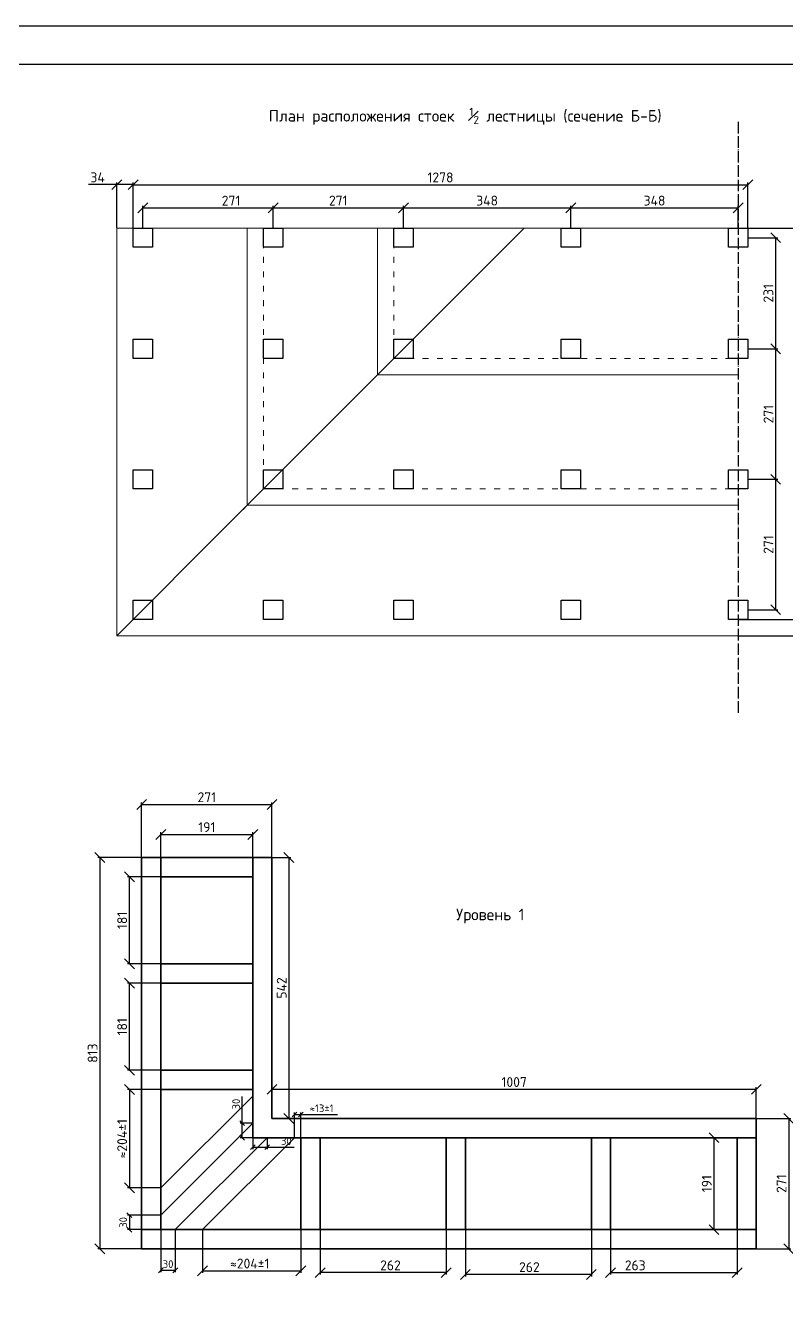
# Model space of a CAD drawing. Header units: millimetres. Extents: x 63961 to 279437, y 165795 to 374915.
# Drawn here: x 111099 to 112680, y 171243 to 173920 of the extents above; entities that cross this region are included whole.
import ezdxf

# ---------------------------------------------------------------- set-up
doc = ezdxf.new("R2010")
doc.units = ezdxf.units.MM
doc.linetypes.add('ACAD_ISO03W100', pattern=[30, 12, -18])
doc.linetypes.add('ACAD_ISO04W100', pattern=[30, 24, -3, 0, -3])
for name, color, linetype in [('Оси', 120, 'ACAD_ISO04W100'), ('Рамка', 7, 'Continuous'), ('Ступень СМ305 Невидимая', 52, 'ACAD_ISO03W100')]:
    doc.layers.add(name, color=color, linetype=linetype)
for name, color, linetype, lineweight in [('Профиль 40x40', 220, 'Continuous', 35), ('Размеры', 150, 'Continuous', 0), ('Стойки 40x40', 7, 'Continuous', 35), ('Ступень СМ305', 52, 'Continuous', 30)]:
    doc.layers.add(name, color=color, linetype=linetype, lineweight=lineweight)
doc.styles.get("Standard").update_dxf_attribs({"font": 'isocpeur.ttf'})
doc.dimstyles.new('Копия Аннотативный', dxfattribs={"dimscale": 0, "dimtxt": 20.5, "dimasz": 20.5, "dimexe": 4.25, "dimexo": 0.625, "dimgap": 4.625, "dimtad": 1, "dimtxsty": 'Standard', "dimblk": 'OBLIQUE', "dimcen": 20.5, "dimclrd": 256, "dimclrt": 256, "dimadec": 0, "dimazin": 0, "dimtfac": 1, "dimtmove": 0, "dimatfit": 3, "dimfxl": 1, "dimtfillclr": 4, "dimarcsym": 0})

# ---------------------------------------------------------------- blocks, each defined once
blk = doc.blocks.new('_Oblique')
at = {"color": 0, "linetype": 'ByBlock', "lineweight": -2}
blk.add_line((-0.5, -0.5), (0.5, 0.5), dxfattribs=at)
blk = doc.blocks.new('*D254')
at = {"layer": 'Defpoints', "color": 0, "transparency": 16777216}
for p in [(111610.7, 172301.8), (111339.7, 172191.4), (111610.7, 172191.4)]:
    blk.add_point(p, dxfattribs=at)
at = {"layer": 'Размеры', "color": 0, "lineweight": -2, "transparency": 16777216}
for p, q in [((111339.7, 172192), (111339.7, 172306.1)), ((111610.7, 172192), (111610.7, 172306.1))]:
    blk.add_line(p, q, dxfattribs=at)
at = {"layer": 'Размеры', "lineweight": -2, "transparency": 16777216}
blk.add_line((111339.7, 172301.8), (111610.7, 172301.8), dxfattribs=at)
at = {"layer": 'Размеры', "lineweight": -2, "transparency": 16777216, "xscale": 20.5, "yscale": 20.5, "zscale": 20.5, "rotation": 180}
blk.add_blockref('_Oblique', (111339.7, 172301.8), dxfattribs=at)
at = {"layer": 'Размеры', "lineweight": -2, "transparency": 16777216, "xscale": 20.5, "yscale": 20.5, "zscale": 20.5}
blk.add_blockref('_Oblique', (111610.7, 172301.8), dxfattribs=at)
at = {"layer": 'Размеры', "transparency": 16777216, "insert": (111475.2, 172316.8), "char_height": 20.5, "attachment_point": 5}
blk.add_mtext('271', dxfattribs=at)
blk = doc.blocks.new('*D255')
at = {"layer": 'Defpoints', "color": 0, "transparency": 16777216}
for p in [(111339.7, 172191.4), (111252.8, 171378.4), (111339.7, 171378.4)]:
    blk.add_point(p, dxfattribs=at)
at = {"layer": 'Размеры', "color": 0, "lineweight": -2, "transparency": 16777216}
for p, q in [((111339.1, 172191.4), (111248.6, 172191.4)), ((111339.1, 171378.4), (111248.6, 171378.4))]:
    blk.add_line(p, q, dxfattribs=at)
at = {"layer": 'Размеры', "lineweight": -2, "transparency": 16777216}
blk.add_line((111252.8, 172191.4), (111252.8, 171378.4), dxfattribs=at)
at = {"layer": 'Размеры', "lineweight": -2, "transparency": 16777216, "xscale": 20.5, "yscale": 20.5, "zscale": 20.5}
for p, rotation in [((111252.8, 172191.4), 90), ((111252.8, 171378.4), 270)]:
    blk.add_blockref('_Oblique', p, dxfattribs=dict(at, rotation=rotation))
at = {"layer": 'Размеры', "transparency": 16777216, "insert": (111237.7, 171784.9), "char_height": 20.5, "attachment_point": 5, "rotation": 90}
blk.add_mtext('813', dxfattribs=at)
blk = doc.blocks.new('*D256')
at = {"layer": 'Defpoints', "color": 0, "transparency": 16777216}
for p in [(112617.7, 171649.4), (112617.7, 171378.4), (112685, 171378.4)]:
    blk.add_point(p, dxfattribs=at)
at = {"layer": 'Размеры', "color": 0, "lineweight": -2, "transparency": 16777216}
for p, q in [((112618.3, 171649.4), (112689.3, 171649.4)), ((112618.3, 171378.4), (112689.3, 171378.4))]:
    blk.add_line(p, q, dxfattribs=at)
at = {"layer": 'Размеры', "lineweight": -2, "transparency": 16777216}
blk.add_line((112685, 171649.4), (112685, 171378.4), dxfattribs=at)
at = {"layer": 'Размеры', "lineweight": -2, "transparency": 16777216, "xscale": 20.5, "yscale": 20.5, "zscale": 20.5}
for p, rotation in [((112685, 171649.4), 90), ((112685, 171378.4), 270)]:
    blk.add_blockref('_Oblique', p, dxfattribs=dict(at, rotation=rotation))
at = {"layer": 'Размеры', "transparency": 16777216, "insert": (112670.1, 171513.9), "char_height": 20.5, "attachment_point": 5, "rotation": 90}
blk.add_mtext('271', dxfattribs=at)
blk = doc.blocks.new('*D257')
at = {"layer": 'Defpoints', "color": 0, "transparency": 16777216}
for p in [(112314.7, 171418.4), (112577.7, 171418.4), (112577.7, 171329)]:
    blk.add_point(p, dxfattribs=at)
at = {"layer": 'Размеры', "color": 0, "lineweight": -2, "transparency": 16777216}
for p, q in [((112314.7, 171417.8), (112314.7, 171324.8)), ((112577.7, 171417.8), (112577.7, 171324.8))]:
    blk.add_line(p, q, dxfattribs=at)
at = {"layer": 'Размеры', "lineweight": -2, "transparency": 16777216}
blk.add_line((112314.7, 171329), (112577.7, 171329), dxfattribs=at)
at = {"layer": 'Размеры', "lineweight": -2, "transparency": 16777216, "xscale": 20.5, "yscale": 20.5, "zscale": 20.5, "rotation": 180}
blk.add_blockref('_Oblique', (112314.7, 171329), dxfattribs=at)
at = {"layer": 'Размеры', "lineweight": -2, "transparency": 16777216, "xscale": 20.5, "yscale": 20.5, "zscale": 20.5}
blk.add_blockref('_Oblique', (112577.7, 171329), dxfattribs=at)
at = {"layer": 'Размеры', "transparency": 16777216, "insert": (112365.9, 171344.1), "char_height": 20.5, "attachment_point": 5}
blk.add_mtext('263', dxfattribs=at)
blk = doc.blocks.new('*D258')
at = {"layer": 'Defpoints', "color": 0, "transparency": 16777216}
for p in [(112012.7, 171418.4), (112274.7, 171418.4), (112012.7, 171325.3)]:
    blk.add_point(p, dxfattribs=at)
at = {"layer": 'Размеры', "color": 0, "lineweight": -2, "transparency": 16777216}
for p, q in [((112012.7, 171417.8), (112012.7, 171321)), ((112274.7, 171417.8), (112274.7, 171321))]:
    blk.add_line(p, q, dxfattribs=at)
at = {"layer": 'Размеры', "lineweight": -2, "transparency": 16777216}
blk.add_line((112274.7, 171325.3), (112012.7, 171325.3), dxfattribs=at)
at = {"layer": 'Размеры', "lineweight": -2, "transparency": 16777216, "xscale": 20.5, "yscale": 20.5, "zscale": 20.5, "rotation": 180}
blk.add_blockref('_Oblique', (112012.7, 171325.3), dxfattribs=at)
at = {"layer": 'Размеры', "lineweight": -2, "transparency": 16777216, "xscale": 20.5, "yscale": 20.5, "zscale": 20.5}
blk.add_blockref('_Oblique', (112274.7, 171325.3), dxfattribs=at)
at = {"layer": 'Размеры', "transparency": 16777216, "insert": (112145.9, 171340.4), "char_height": 20.5, "attachment_point": 5}
blk.add_mtext('262', dxfattribs=at)
blk = doc.blocks.new('*D259')
at = {"layer": 'Defpoints', "color": 0, "transparency": 16777216}
for p in [(111710.7, 171418.4), (111972.7, 171418.4), (111710.7, 171329)]:
    blk.add_point(p, dxfattribs=at)
at = {"layer": 'Размеры', "color": 0, "lineweight": -2, "transparency": 16777216}
for p, q in [((111710.7, 171417.8), (111710.7, 171324.8)), ((111972.7, 171417.8), (111972.7, 171324.8))]:
    blk.add_line(p, q, dxfattribs=at)
at = {"layer": 'Размеры', "lineweight": -2, "transparency": 16777216}
blk.add_line((111972.7, 171329), (111710.7, 171329), dxfattribs=at)
at = {"layer": 'Размеры', "lineweight": -2, "transparency": 16777216, "xscale": 20.5, "yscale": 20.5, "zscale": 20.5, "rotation": 180}
blk.add_blockref('_Oblique', (111710.7, 171329), dxfattribs=at)
at = {"layer": 'Размеры', "lineweight": -2, "transparency": 16777216, "xscale": 20.5, "yscale": 20.5, "zscale": 20.5}
blk.add_blockref('_Oblique', (111972.7, 171329), dxfattribs=at)
at = {"layer": 'Размеры', "transparency": 16777216, "insert": (111857, 171344.1), "char_height": 20.5, "attachment_point": 5}
blk.add_mtext('262', dxfattribs=at)
blk = doc.blocks.new('*D260')
at = {"layer": 'Defpoints', "color": 0, "transparency": 16777216}
for p in [(111314.3, 171930.4), (111380.3, 171930.4), (111380.3, 171749.4)]:
    blk.add_point(p, dxfattribs=at)
at = {"layer": 'Размеры', "color": 0, "lineweight": -2, "transparency": 16777216}
for p, q in [((111379.7, 171930.4), (111310.1, 171930.4)), ((111379.7, 171749.4), (111310.1, 171749.4))]:
    blk.add_line(p, q, dxfattribs=at)
at = {"layer": 'Размеры', "lineweight": -2, "transparency": 16777216}
blk.add_line((111314.3, 171749.4), (111314.3, 171930.4), dxfattribs=at)
at = {"layer": 'Размеры', "lineweight": -2, "transparency": 16777216, "xscale": 20.5, "yscale": 20.5, "zscale": 20.5}
for p, rotation in [((111314.3, 171930.4), 90), ((111314.3, 171749.4), 270)]:
    blk.add_blockref('_Oblique', p, dxfattribs=dict(at, rotation=rotation))
at = {"layer": 'Размеры', "transparency": 16777216, "insert": (111299.2, 171839.9), "char_height": 20.5, "attachment_point": 5, "rotation": 90}
blk.add_mtext('181', dxfattribs=at)
blk = doc.blocks.new('*D261')
at = {"layer": 'Defpoints', "color": 0, "transparency": 16777216}
for p in [(111314.3, 172151.4), (111380.3, 172151.4), (111380.3, 171970.4)]:
    blk.add_point(p, dxfattribs=at)
at = {"layer": 'Размеры', "color": 0, "lineweight": -2, "transparency": 16777216}
for p, q in [((111379.7, 172151.4), (111310.1, 172151.4)), ((111379.7, 171970.4), (111310.1, 171970.4))]:
    blk.add_line(p, q, dxfattribs=at)
at = {"layer": 'Размеры', "lineweight": -2, "transparency": 16777216}
blk.add_line((111314.3, 171970.4), (111314.3, 172151.4), dxfattribs=at)
at = {"layer": 'Размеры', "lineweight": -2, "transparency": 16777216, "xscale": 20.5, "yscale": 20.5, "zscale": 20.5}
for p, rotation in [((111314.3, 172151.4), 90), ((111314.3, 171970.4), 270)]:
    blk.add_blockref('_Oblique', p, dxfattribs=dict(at, rotation=rotation))
at = {"layer": 'Размеры', "transparency": 16777216, "insert": (111299.2, 172060.9), "char_height": 20.5, "attachment_point": 5, "rotation": 90}
blk.add_mtext('181', dxfattribs=at)
blk = doc.blocks.new('*D262')
at = {"layer": 'Defpoints', "color": 0, "transparency": 16777216}
for p in [(111570.7, 172239.5), (111379.7, 172191.4), (111570.7, 172191.4)]:
    blk.add_point(p, dxfattribs=at)
at = {"layer": 'Размеры', "color": 0, "lineweight": -2, "transparency": 16777216}
for p, q in [((111379.7, 172192), (111379.7, 172243.8)), ((111570.7, 172192), (111570.7, 172243.8))]:
    blk.add_line(p, q, dxfattribs=at)
at = {"layer": 'Размеры', "lineweight": -2, "transparency": 16777216}
blk.add_line((111379.7, 172239.5), (111570.7, 172239.5), dxfattribs=at)
at = {"layer": 'Размеры', "lineweight": -2, "transparency": 16777216, "xscale": 20.5, "yscale": 20.5, "zscale": 20.5, "rotation": 180}
blk.add_blockref('_Oblique', (111379.7, 172239.5), dxfattribs=at)
at = {"layer": 'Размеры', "lineweight": -2, "transparency": 16777216, "xscale": 20.5, "yscale": 20.5, "zscale": 20.5}
blk.add_blockref('_Oblique', (111570.7, 172239.5), dxfattribs=at)
at = {"layer": 'Размеры', "transparency": 16777216, "insert": (111475.2, 172254.6), "char_height": 20.5, "attachment_point": 5}
blk.add_mtext('191', dxfattribs=at)
blk = doc.blocks.new('*D263')
at = {"layer": 'Defpoints', "color": 0, "transparency": 16777216}
for p in [(111379.7, 171709.4), (111314.3, 171505), (111379.7, 171505)]:
    blk.add_point(p, dxfattribs=at)
at = {"layer": 'Размеры', "color": 0, "lineweight": -2, "transparency": 16777216}
for p, q in [((111379.1, 171709.4), (111310.1, 171709.4)), ((111379.1, 171505), (111310.1, 171505))]:
    blk.add_line(p, q, dxfattribs=at)
at = {"layer": 'Размеры', "lineweight": -2, "transparency": 16777216}
blk.add_line((111314.3, 171709.4), (111314.3, 171505), dxfattribs=at)
at = {"layer": 'Размеры', "lineweight": -2, "transparency": 16777216, "xscale": 20.5, "yscale": 20.5, "zscale": 20.5}
for p, rotation in [((111314.3, 171709.4), 90), ((111314.3, 171505), 270)]:
    blk.add_blockref('_Oblique', p, dxfattribs=dict(at, rotation=rotation))
at = {"layer": 'Размеры', "transparency": 16777216, "insert": (111299.2, 171607.2), "char_height": 20.5, "attachment_point": 5, "rotation": 90}
blk.add_mtext('≈204%%P1', dxfattribs=at)
blk = doc.blocks.new('*D264')
at = {"layer": 'Defpoints', "color": 0, "transparency": 16777216}
for p in [(111670.7, 171657.6), (111657.3, 171609.4), (111670.7, 171609.4)]:
    blk.add_point(p, dxfattribs=at)
at = {"layer": 'Размеры', "color": 0, "lineweight": -2, "transparency": 16777216}
for p, q in [((111657.3, 171610), (111657.3, 171661.8)), ((111670.7, 171610), (111670.7, 171661.8))]:
    blk.add_line(p, q, dxfattribs=at)
at = {"layer": 'Размеры', "lineweight": -2, "transparency": 16777216}
for p, q in [((111657.3, 171657.6), (111670.7, 171657.6)), ((111670.7, 171657.6), (111747.1, 171657.6))]:
    blk.add_line(p, q, dxfattribs=at)
at = {"layer": 'Размеры', "lineweight": -2, "transparency": 16777216, "xscale": 10, "yscale": 10, "zscale": 10, "rotation": 180}
blk.add_blockref('_Oblique', (111657.3, 171657.6), dxfattribs=at)
at = {"layer": 'Размеры', "lineweight": -2, "transparency": 16777216, "xscale": 10, "yscale": 10, "zscale": 10}
blk.add_blockref('_Oblique', (111670.7, 171657.6), dxfattribs=at)
at = {"layer": 'Размеры', "transparency": 16777216, "insert": (111713.9, 171670.4), "char_height": 16, "attachment_point": 5}
blk.add_mtext('≈13%%P1', dxfattribs=at)
blk = doc.blocks.new('*D265')
at = {"layer": 'Defpoints', "color": 0, "transparency": 16777216}
for p in [(111466.3, 171418.4), (111670.7, 171418.4), (111670.7, 171332.8)]:
    blk.add_point(p, dxfattribs=at)
at = {"layer": 'Размеры', "color": 0, "lineweight": -2, "transparency": 16777216}
for p, q in [((111466.3, 171417.8), (111466.3, 171328.5)), ((111670.7, 171417.8), (111670.7, 171328.5))]:
    blk.add_line(p, q, dxfattribs=at)
at = {"layer": 'Размеры', "lineweight": -2, "transparency": 16777216}
blk.add_line((111466.3, 171332.8), (111670.7, 171332.8), dxfattribs=at)
at = {"layer": 'Размеры', "lineweight": -2, "transparency": 16777216, "xscale": 20.5, "yscale": 20.5, "zscale": 20.5, "rotation": 180}
blk.add_blockref('_Oblique', (111466.3, 171332.8), dxfattribs=at)
at = {"layer": 'Размеры', "lineweight": -2, "transparency": 16777216, "xscale": 20.5, "yscale": 20.5, "zscale": 20.5}
blk.add_blockref('_Oblique', (111670.7, 171332.8), dxfattribs=at)
at = {"layer": 'Размеры', "transparency": 16777216, "insert": (111564.4, 171347.9), "char_height": 20.5, "attachment_point": 5}
blk.add_mtext('≈204%%P1', dxfattribs=at)
blk = doc.blocks.new('*D266')
at = {"layer": 'Defpoints', "color": 0, "transparency": 16777216}
for p in [(111570.7, 171609.4), (111600.7, 171609.4), (111600.7, 171589.5)]:
    blk.add_point(p, dxfattribs=at)
at = {"layer": 'Размеры', "color": 0, "lineweight": -2, "transparency": 16777216}
for p, q in [((111570.7, 171608.8), (111570.7, 171585.3)), ((111600.7, 171608.8), (111600.7, 171585.3))]:
    blk.add_line(p, q, dxfattribs=at)
at = {"layer": 'Размеры', "lineweight": -2, "transparency": 16777216}
for p, q in [((111570.7, 171589.5), (111600.7, 171589.5)), ((111600.7, 171589.5), (111656.5, 171589.5))]:
    blk.add_line(p, q, dxfattribs=at)
at = {"layer": 'Размеры', "lineweight": -2, "transparency": 16777216, "xscale": 10, "yscale": 10, "zscale": 10, "rotation": 180}
blk.add_blockref('_Oblique', (111570.7, 171589.5), dxfattribs=at)
at = {"layer": 'Размеры', "lineweight": -2, "transparency": 16777216, "xscale": 10, "yscale": 10, "zscale": 10}
blk.add_blockref('_Oblique', (111600.7, 171589.5), dxfattribs=at)
at = {"layer": 'Размеры', "transparency": 16777216, "insert": (111640.5, 171602.3), "char_height": 16, "attachment_point": 5}
blk.add_mtext('30', dxfattribs=at)
blk = doc.blocks.new('*D267')
at = {"layer": 'Defpoints', "color": 0, "transparency": 16777216}
for p in [(111570.7, 171639.4), (111548.8, 171609.4), (111570.7, 171609.4)]:
    blk.add_point(p, dxfattribs=at)
at = {"layer": 'Размеры', "lineweight": -2, "transparency": 16777216}
for p, q in [((111548.8, 171639.4), (111548.8, 171695.2)), ((111548.8, 171609.4), (111548.8, 171639.4))]:
    blk.add_line(p, q, dxfattribs=at)
at = {"layer": 'Размеры', "color": 0, "lineweight": -2, "transparency": 16777216}
for p, q in [((111570.1, 171639.4), (111544.6, 171639.4)), ((111570.1, 171609.4), (111544.6, 171609.4))]:
    blk.add_line(p, q, dxfattribs=at)
at = {"layer": 'Размеры', "lineweight": -2, "transparency": 16777216, "xscale": 10, "yscale": 10, "zscale": 10}
for p, rotation in [((111548.8, 171639.4), 90), ((111548.8, 171609.4), 270)]:
    blk.add_blockref('_Oblique', p, dxfattribs=dict(at, rotation=rotation))
at = {"layer": 'Размеры', "transparency": 16777216, "insert": (111536, 171679.2), "char_height": 16, "attachment_point": 5, "rotation": 90}
blk.add_mtext('30', dxfattribs=at)
blk = doc.blocks.new('*D268')
at = {"layer": 'Defpoints', "color": 0, "transparency": 16777216}
for p in [(112617.7, 171709.9), (111610.7, 171649.4), (112617.7, 171649.4)]:
    blk.add_point(p, dxfattribs=at)
at = {"layer": 'Размеры', "color": 0, "lineweight": -2, "transparency": 16777216}
for p, q in [((111610.7, 171650), (111610.7, 171714.1)), ((112617.7, 171650), (112617.7, 171714.1))]:
    blk.add_line(p, q, dxfattribs=at)
at = {"layer": 'Размеры', "lineweight": -2, "transparency": 16777216}
blk.add_line((111610.7, 171709.9), (112617.7, 171709.9), dxfattribs=at)
at = {"layer": 'Размеры', "lineweight": -2, "transparency": 16777216, "xscale": 20.5, "yscale": 20.5, "zscale": 20.5, "rotation": 180}
blk.add_blockref('_Oblique', (111610.7, 171709.9), dxfattribs=at)
at = {"layer": 'Размеры', "lineweight": -2, "transparency": 16777216, "xscale": 20.5, "yscale": 20.5, "zscale": 20.5}
blk.add_blockref('_Oblique', (112617.7, 171709.9), dxfattribs=at)
at = {"layer": 'Размеры', "transparency": 16777216, "insert": (112114.2, 171725), "char_height": 20.5, "attachment_point": 5}
blk.add_mtext('1007', dxfattribs=at)
blk = doc.blocks.new('*D269')
at = {"layer": 'Defpoints', "color": 0, "transparency": 16777216}
for p in [(111610.7, 172191.4), (111610.7, 171649.4), (111645.9, 171649.4)]:
    blk.add_point(p, dxfattribs=at)
at = {"layer": 'Размеры', "color": 0, "lineweight": -2, "transparency": 16777216}
for p, q in [((111611.3, 172191.4), (111650.2, 172191.4)), ((111611.3, 171649.4), (111650.2, 171649.4))]:
    blk.add_line(p, q, dxfattribs=at)
at = {"layer": 'Размеры', "lineweight": -2, "transparency": 16777216}
blk.add_line((111645.9, 172191.4), (111645.9, 171649.4), dxfattribs=at)
at = {"layer": 'Размеры', "lineweight": -2, "transparency": 16777216, "xscale": 20.5, "yscale": 20.5, "zscale": 20.5}
for p, rotation in [((111645.9, 172191.4), 90), ((111645.9, 171649.4), 270)]:
    blk.add_blockref('_Oblique', p, dxfattribs=dict(at, rotation=rotation))
at = {"layer": 'Размеры', "transparency": 16777216, "insert": (111630.9, 171920.4), "char_height": 20.5, "attachment_point": 5, "rotation": 90}
blk.add_mtext('542', dxfattribs=at)
blk = doc.blocks.new('*D270')
at = {"layer": 'Defpoints', "color": 0, "transparency": 16777216}
for p in [(111379.7, 171448.4), (111314.2, 171418.4), (111379.7, 171418.4)]:
    blk.add_point(p, dxfattribs=at)
at = {"layer": 'Размеры', "color": 0, "lineweight": -2, "transparency": 16777216}
for p, q in [((111379.1, 171448.4), (111310, 171448.4)), ((111379.1, 171418.4), (111310, 171418.4))]:
    blk.add_line(p, q, dxfattribs=at)
at = {"layer": 'Размеры', "lineweight": -2, "transparency": 16777216}
blk.add_line((111314.2, 171448.4), (111314.2, 171418.4), dxfattribs=at)
at = {"layer": 'Размеры', "lineweight": -2, "transparency": 16777216, "xscale": 10, "yscale": 10, "zscale": 10}
for p, rotation in [((111314.2, 171448.4), 90), ((111314.2, 171418.4), 270)]:
    blk.add_blockref('_Oblique', p, dxfattribs=dict(at, rotation=rotation))
at = {"layer": 'Размеры', "transparency": 16777216, "insert": (111301.4, 171433.4), "char_height": 16, "attachment_point": 5, "rotation": 90}
blk.add_mtext('30', dxfattribs=at)
blk = doc.blocks.new('*D271')
at = {"layer": 'Defpoints', "color": 0, "transparency": 16777216}
for p in [(111379.7, 171418.4), (111409.7, 171418.4), (111409.7, 171333.9)]:
    blk.add_point(p, dxfattribs=at)
at = {"layer": 'Размеры', "color": 0, "lineweight": -2, "transparency": 16777216}
for p, q in [((111379.7, 171417.8), (111379.7, 171329.7)), ((111409.7, 171417.8), (111409.7, 171329.7))]:
    blk.add_line(p, q, dxfattribs=at)
at = {"layer": 'Размеры', "lineweight": -2, "transparency": 16777216}
blk.add_line((111379.7, 171333.9), (111409.7, 171333.9), dxfattribs=at)
at = {"layer": 'Размеры', "lineweight": -2, "transparency": 16777216, "xscale": 10, "yscale": 10, "zscale": 10, "rotation": 180}
blk.add_blockref('_Oblique', (111379.7, 171333.9), dxfattribs=at)
at = {"layer": 'Размеры', "lineweight": -2, "transparency": 16777216, "xscale": 10, "yscale": 10, "zscale": 10}
blk.add_blockref('_Oblique', (111409.7, 171333.9), dxfattribs=at)
at = {"layer": 'Размеры', "transparency": 16777216, "insert": (111394.7, 171346.7), "char_height": 16, "attachment_point": 5}
blk.add_mtext('30', dxfattribs=at)
blk = doc.blocks.new('*D272')
at = {"layer": 'Defpoints', "color": 0, "transparency": 16777216}
for p in [(112577.7, 171609.4), (112529.7, 171418.4), (112577.7, 171418.4)]:
    blk.add_point(p, dxfattribs=at)
at = {"layer": 'Размеры', "color": 0, "lineweight": -2, "transparency": 16777216}
for p, q in [((112577.1, 171609.4), (112525.4, 171609.4)), ((112577.1, 171418.4), (112525.4, 171418.4))]:
    blk.add_line(p, q, dxfattribs=at)
at = {"layer": 'Размеры', "lineweight": -2, "transparency": 16777216}
blk.add_line((112529.7, 171609.4), (112529.7, 171418.4), dxfattribs=at)
at = {"layer": 'Размеры', "lineweight": -2, "transparency": 16777216, "xscale": 20.5, "yscale": 20.5, "zscale": 20.5}
for p, rotation in [((112529.7, 171609.4), 90), ((112529.7, 171418.4), 270)]:
    blk.add_blockref('_Oblique', p, dxfattribs=dict(at, rotation=rotation))
at = {"layer": 'Размеры', "transparency": 16777216, "insert": (112514.6, 171513.9), "char_height": 20.5, "attachment_point": 5, "rotation": 90}
blk.add_mtext('191', dxfattribs=at)
blk = doc.blocks.new('*D294')
at = {"color": 0, "lineweight": -2, "transparency": 16777216}
for p, q in [((111342, 173499.9), (111342, 173545.5)), ((111613, 173499.9), (111613, 173545.5))]:
    blk.add_line(p, q, dxfattribs=at)
at = {"lineweight": -2, "transparency": 16777216}
blk.add_line((111342, 173541.3), (111613, 173541.3), dxfattribs=at)
at = {"layer": 'Defpoints', "color": 0, "transparency": 16777216}
for p in [(111613, 173541.3), (111342, 173499.3), (111613, 173499.3)]:
    blk.add_point(p, dxfattribs=at)
at = {"lineweight": -2, "transparency": 16777216, "xscale": 20.5, "yscale": 20.5, "zscale": 20.5, "rotation": 180}
blk.add_blockref('_Oblique', (111342, 173541.3), dxfattribs=at)
at = {"lineweight": -2, "transparency": 16777216, "xscale": 20.5, "yscale": 20.5, "zscale": 20.5}
blk.add_blockref('_Oblique', (111613, 173541.3), dxfattribs=at)
at = {"transparency": 16777216, "insert": (111525.5, 173556.2), "char_height": 20.5, "attachment_point": 5}
blk.add_mtext('271', dxfattribs=at)
blk = doc.blocks.new('*D295')
at = {"layer": 'Defpoints', "color": 0, "transparency": 16777216}
for p in [(111884, 173541.5), (111613, 173499.3), (111884, 173499.3)]:
    blk.add_point(p, dxfattribs=at)
at = {"layer": 'Размеры', "color": 0, "lineweight": -2, "transparency": 16777216}
for p, q in [((111613, 173499.9), (111613, 173545.7)), ((111884, 173499.9), (111884, 173545.7))]:
    blk.add_line(p, q, dxfattribs=at)
at = {"layer": 'Размеры', "lineweight": -2, "transparency": 16777216}
blk.add_line((111613, 173541.5), (111884, 173541.5), dxfattribs=at)
at = {"layer": 'Размеры', "lineweight": -2, "transparency": 16777216, "xscale": 20.5, "yscale": 20.5, "zscale": 20.5, "rotation": 180}
blk.add_blockref('_Oblique', (111613, 173541.5), dxfattribs=at)
at = {"layer": 'Размеры', "lineweight": -2, "transparency": 16777216, "xscale": 20.5, "yscale": 20.5, "zscale": 20.5}
blk.add_blockref('_Oblique', (111884, 173541.5), dxfattribs=at)
at = {"layer": 'Размеры', "transparency": 16777216, "insert": (111748.5, 173556.4), "char_height": 20.5, "attachment_point": 5}
blk.add_mtext('271', dxfattribs=at)
blk = doc.blocks.new('*D296')
at = {"layer": 'Defpoints', "color": 0, "transparency": 16777216}
for p in [(112232, 173541.2), (111884, 173499.3), (112232, 173499.3)]:
    blk.add_point(p, dxfattribs=at)
at = {"layer": 'Размеры', "color": 0, "lineweight": -2, "transparency": 16777216}
for p, q in [((111884, 173499.9), (111884, 173545.5)), ((112232, 173499.9), (112232, 173545.5))]:
    blk.add_line(p, q, dxfattribs=at)
at = {"layer": 'Размеры', "lineweight": -2, "transparency": 16777216}
blk.add_line((111884, 173541.2), (112232, 173541.2), dxfattribs=at)
at = {"layer": 'Размеры', "lineweight": -2, "transparency": 16777216, "xscale": 20.5, "yscale": 20.5, "zscale": 20.5, "rotation": 180}
blk.add_blockref('_Oblique', (111884, 173541.2), dxfattribs=at)
at = {"layer": 'Размеры', "lineweight": -2, "transparency": 16777216, "xscale": 20.5, "yscale": 20.5, "zscale": 20.5}
blk.add_blockref('_Oblique', (112232, 173541.2), dxfattribs=at)
at = {"layer": 'Размеры', "transparency": 16777216, "insert": (112058, 173556.3), "char_height": 20.5, "attachment_point": 5}
blk.add_mtext('348', dxfattribs=at)
blk = doc.blocks.new('*D297')
at = {"layer": 'Defpoints', "color": 0, "transparency": 16777216}
for p in [(112580, 173541.2), (112232, 173499.3), (112580, 173499.3)]:
    blk.add_point(p, dxfattribs=at)
at = {"layer": 'Размеры', "color": 0, "lineweight": -2, "transparency": 16777216}
for p, q in [((112232, 173499.9), (112232, 173545.4)), ((112580, 173499.9), (112580, 173545.4))]:
    blk.add_line(p, q, dxfattribs=at)
at = {"layer": 'Размеры', "lineweight": -2, "transparency": 16777216}
blk.add_line((112232, 173541.2), (112580, 173541.2), dxfattribs=at)
at = {"layer": 'Размеры', "lineweight": -2, "transparency": 16777216, "xscale": 20.5, "yscale": 20.5, "zscale": 20.5, "rotation": 180}
blk.add_blockref('_Oblique', (112232, 173541.2), dxfattribs=at)
at = {"layer": 'Размеры', "lineweight": -2, "transparency": 16777216, "xscale": 20.5, "yscale": 20.5, "zscale": 20.5}
blk.add_blockref('_Oblique', (112580, 173541.2), dxfattribs=at)
at = {"layer": 'Размеры', "transparency": 16777216, "insert": (112406, 173556.3), "char_height": 20.5, "attachment_point": 5}
blk.add_mtext('348', dxfattribs=at)
blk = doc.blocks.new('*D298')
at = {"layer": 'Defpoints', "color": 0, "transparency": 16777216}
for p in [(112600, 173589.4), (111322, 173499.3), (112600, 173499.3)]:
    blk.add_point(p, dxfattribs=at)
at = {"layer": 'Размеры', "color": 0, "lineweight": -2, "transparency": 16777216}
for p, q in [((111322, 173499.9), (111322, 173593.7)), ((112600, 173499.9), (112600, 173593.7))]:
    blk.add_line(p, q, dxfattribs=at)
at = {"layer": 'Размеры', "lineweight": -2, "transparency": 16777216}
blk.add_line((111322, 173589.4), (112600, 173589.4), dxfattribs=at)
at = {"layer": 'Размеры', "lineweight": -2, "transparency": 16777216, "xscale": 20.5, "yscale": 20.5, "zscale": 20.5, "rotation": 180}
blk.add_blockref('_Oblique', (111322, 173589.4), dxfattribs=at)
at = {"layer": 'Размеры', "lineweight": -2, "transparency": 16777216, "xscale": 20.5, "yscale": 20.5, "zscale": 20.5}
blk.add_blockref('_Oblique', (112600, 173589.4), dxfattribs=at)
at = {"layer": 'Размеры', "transparency": 16777216, "insert": (111961, 173604.5), "char_height": 20.5, "attachment_point": 5}
blk.add_mtext('1278', dxfattribs=at)
blk = doc.blocks.new('*D299')
at = {"layer": 'Defpoints', "color": 0, "transparency": 16777216}
for p in [(111322, 173589.5), (111288, 173499.3), (111322, 173499.3)]:
    blk.add_point(p, dxfattribs=at)
at = {"layer": 'Размеры', "lineweight": -2, "transparency": 16777216}
for p, q in [((111288, 173589.5), (111228.9, 173589.5)), ((111322, 173589.5), (111288, 173589.5))]:
    blk.add_line(p, q, dxfattribs=at)
at = {"layer": 'Размеры', "color": 0, "lineweight": -2, "transparency": 16777216}
for p, q in [((111288, 173499.9), (111288, 173593.7)), ((111322, 173499.9), (111322, 173593.7))]:
    blk.add_line(p, q, dxfattribs=at)
at = {"layer": 'Размеры', "lineweight": -2, "transparency": 16777216, "xscale": 20.5, "yscale": 20.5, "zscale": 20.5, "rotation": 180}
blk.add_blockref('_Oblique', (111288, 173589.5), dxfattribs=at)
at = {"layer": 'Размеры', "lineweight": -2, "transparency": 16777216, "xscale": 20.5, "yscale": 20.5, "zscale": 20.5}
blk.add_blockref('_Oblique', (111322, 173589.5), dxfattribs=at)
at = {"layer": 'Размеры', "transparency": 16777216, "insert": (111248.2, 173604.6), "char_height": 20.5, "attachment_point": 5}
blk.add_mtext('34', dxfattribs=at)
blk = doc.blocks.new('*D300')
at = {"layer": 'Defpoints', "color": 0, "transparency": 16777216}
for p in [(112600, 173479.3), (112600, 173248.3), (112657.9, 173248.3)]:
    blk.add_point(p, dxfattribs=at)
at = {"layer": 'Размеры', "color": 0, "lineweight": -2, "transparency": 16777216}
for p, q in [((112600.6, 173479.3), (112662.2, 173479.3)), ((112600.6, 173248.3), (112662.2, 173248.3))]:
    blk.add_line(p, q, dxfattribs=at)
at = {"layer": 'Размеры', "lineweight": -2, "transparency": 16777216}
blk.add_line((112657.9, 173479.3), (112657.9, 173248.3), dxfattribs=at)
at = {"layer": 'Размеры', "lineweight": -2, "transparency": 16777216, "xscale": 20.5, "yscale": 20.5, "zscale": 20.5}
for p, rotation in [((112657.9, 173479.3), 90), ((112657.9, 173248.3), 270)]:
    blk.add_blockref('_Oblique', p, dxfattribs=dict(at, rotation=rotation))
at = {"layer": 'Размеры', "transparency": 16777216, "insert": (112642.8, 173363.8), "char_height": 20.5, "attachment_point": 5, "rotation": 90}
blk.add_mtext('231', dxfattribs=at)
blk = doc.blocks.new('*D301')
at = {"layer": 'Defpoints', "color": 0, "transparency": 16777216}
for p in [(112600, 173248.3), (112600, 172977.3), (112657.9, 172977.3)]:
    blk.add_point(p, dxfattribs=at)
at = {"layer": 'Размеры', "color": 0, "lineweight": -2, "transparency": 16777216}
for p, q in [((112600.6, 173248.3), (112662.2, 173248.3)), ((112600.6, 172977.3), (112662.2, 172977.3))]:
    blk.add_line(p, q, dxfattribs=at)
at = {"layer": 'Размеры', "lineweight": -2, "transparency": 16777216}
blk.add_line((112657.9, 173248.3), (112657.9, 172977.3), dxfattribs=at)
at = {"layer": 'Размеры', "lineweight": -2, "transparency": 16777216, "xscale": 20.5, "yscale": 20.5, "zscale": 20.5}
for p, rotation in [((112657.9, 173248.3), 90), ((112657.9, 172977.3), 270)]:
    blk.add_blockref('_Oblique', p, dxfattribs=dict(at, rotation=rotation))
at = {"layer": 'Размеры', "transparency": 16777216, "insert": (112643, 173112.8), "char_height": 20.5, "attachment_point": 5, "rotation": 90}
blk.add_mtext('271', dxfattribs=at)
blk = doc.blocks.new('*D302')
at = {"layer": 'Defpoints', "color": 0, "transparency": 16777216}
for p in [(112600, 172977.3), (112600, 172706.3), (112657.9, 172706.3)]:
    blk.add_point(p, dxfattribs=at)
at = {"layer": 'Размеры', "color": 0, "lineweight": -2, "transparency": 16777216}
for p, q in [((112600.6, 172977.3), (112662.2, 172977.3)), ((112600.6, 172706.3), (112662.2, 172706.3))]:
    blk.add_line(p, q, dxfattribs=at)
at = {"layer": 'Размеры', "lineweight": -2, "transparency": 16777216}
blk.add_line((112657.9, 172977.3), (112657.9, 172706.3), dxfattribs=at)
at = {"layer": 'Размеры', "lineweight": -2, "transparency": 16777216, "xscale": 20.5, "yscale": 20.5, "zscale": 20.5}
for p, rotation in [((112657.9, 172977.3), 90), ((112657.9, 172706.3), 270)]:
    blk.add_blockref('_Oblique', p, dxfattribs=dict(at, rotation=rotation))
at = {"layer": 'Размеры', "transparency": 16777216, "insert": (112643, 172841.8), "char_height": 20.5, "attachment_point": 5, "rotation": 90}
blk.add_mtext('271', dxfattribs=at)
blk = doc.blocks.new('*D303')
at = {"layer": 'Defpoints', "color": 0, "transparency": 16777216}
for p in [(112600, 173499.3), (112600, 172686.3), (112721.8, 172686.3)]:
    blk.add_point(p, dxfattribs=at)
at = {"layer": 'Размеры', "color": 0, "lineweight": -2, "transparency": 16777216}
for p, q in [((112600.6, 173499.3), (112726.1, 173499.3)), ((112600.6, 172686.3), (112726.1, 172686.3))]:
    blk.add_line(p, q, dxfattribs=at)
at = {"layer": 'Размеры', "lineweight": -2, "transparency": 16777216}
blk.add_line((112721.8, 173499.3), (112721.8, 172686.3), dxfattribs=at)
at = {"layer": 'Размеры', "lineweight": -2, "transparency": 16777216, "xscale": 20.5, "yscale": 20.5, "zscale": 20.5}
for p, rotation in [((112721.8, 173499.3), 90), ((112721.8, 172686.3), 270)]:
    blk.add_blockref('_Oblique', p, dxfattribs=dict(at, rotation=rotation))
at = {"layer": 'Размеры', "transparency": 16777216, "insert": (112706.7, 173092.8), "char_height": 20.5, "attachment_point": 5, "rotation": 90}
blk.add_mtext('813', dxfattribs=at)
blk = doc.blocks.new('*D304')
at = {"layer": 'Defpoints', "color": 0, "transparency": 16777216}
for p in [(112580, 172686.3), (112580, 172652.3), (112721.8, 172652.3)]:
    blk.add_point(p, dxfattribs=at)
at = {"layer": 'Размеры', "color": 0, "lineweight": -2, "transparency": 16777216}
for p, q in [((112580.6, 172686.3), (112726.1, 172686.3)), ((112580.6, 172652.3), (112726.1, 172652.3))]:
    blk.add_line(p, q, dxfattribs=at)
at = {"layer": 'Размеры', "lineweight": -2, "transparency": 16777216}
for p, q in [((112721.8, 172686.3), (112721.8, 172652.3)), ((112721.8, 172652.3), (112721.8, 172593.3))]:
    blk.add_line(p, q, dxfattribs=at)
at = {"layer": 'Размеры', "lineweight": -2, "transparency": 16777216, "xscale": 20.5, "yscale": 20.5, "zscale": 20.5}
for p, rotation in [((112721.8, 172686.3), 90), ((112721.8, 172652.3), 270)]:
    blk.add_blockref('_Oblique', p, dxfattribs=dict(at, rotation=rotation))
at = {"layer": 'Размеры', "transparency": 16777216, "insert": (112706.7, 172612.5), "char_height": 20.5, "attachment_point": 5, "rotation": 90}
blk.add_mtext('34', dxfattribs=at)

msp = doc.modelspace()

# ---------------------------------------------------------------- linework, layer by layer
at = {"layer": 'Оси'}
msp.add_line((112579.953, 173719.998), (112579.953, 172489.872), dxfattribs=at)
at = {"layer": 'Профиль 40x40'}
for p, q in [((111610.699, 172191.409), (111570.699, 172191.409)), ((111570.699, 172191.409), (111570.699, 171609.409)), ((111379.699, 171504.977), (111570.699, 171695.977)), ((111379.699, 171448.409), (111570.699, 171639.409)), ((111409.699, 171418.409), (111600.699, 171609.409)), ((111466.267, 171418.409), (111657.267, 171609.409)), ((111570.699, 171609.409), (112617.699, 171609.409))]:
    msp.add_line(p, q, dxfattribs=at)
for points in [[(111339.699, 172191.409), (111379.699, 172191.409), (111379.699, 171418.409), (111339.699, 171418.409)], [(111379.699, 171970.409), (111570.699, 171970.409), (111570.699, 171930.409), (111379.699, 171930.409)], [(111379.699, 171749.409), (111570.699, 171749.409), (111570.699, 171709.409), (111379.699, 171709.409)], [(111670.699, 171609.409), (111710.699, 171609.409), (111710.699, 171418.409), (111670.699, 171418.409)], [(111972.699, 171609.409), (112012.699, 171609.409), (112012.699, 171418.409), (111972.699, 171418.409)], [(112274.699, 171609.409), (112314.699, 171609.409), (112314.699, 171418.409), (112274.699, 171418.409)], [(111339.699, 171418.409), (112617.699, 171418.409), (112617.699, 171378.409), (111339.699, 171378.409)]]:
    msp.add_lwpolyline(points, close=True, dxfattribs=at)
for points in [[(111570.699, 172151.409), (111379.699, 172151.409), (111379.699, 172191.409), (111610.699, 172191.409), (111610.699, 171649.409)], [(111610.699, 171649.409), (112617.699, 171649.409), (112617.699, 171418.409), (112577.699, 171418.409), (112577.699, 171609.409)]]:
    msp.add_lwpolyline(points, dxfattribs=at)
at = {"layer": 'Рамка'}
for points in [[(109011.663, 173919.573), (115731.663, 173919.573), (115731.663, 169167.573), (109011.663, 169167.573)], [(109331.663, 173839.573), (115651.663, 173839.573), (115651.663, 169247.573), (109331.663, 169247.573)]]:
    msp.add_lwpolyline(points, close=True, dxfattribs=at)
at = {"layer": 'Стойки 40x40', "lineweight": 30}
for points in [[(111321.953, 173499.295), (111361.953, 173499.295), (111361.953, 173459.295), (111321.953, 173459.295)], [(111592.953, 173499.295), (111632.953, 173499.295), (111632.953, 173459.295), (111592.953, 173459.295)], [(111863.953, 173499.295), (111903.953, 173499.295), (111903.953, 173459.295), (111863.953, 173459.295)], [(112211.953, 173499.295), (112251.953, 173499.295), (112251.953, 173459.295), (112211.953, 173459.295)], [(112559.953, 173499.295), (112599.953, 173499.295), (112599.953, 173459.295), (112559.953, 173459.295)], [(111321.953, 173268.295), (111361.953, 173268.295), (111361.953, 173228.295), (111321.953, 173228.295)], [(111592.953, 173268.295), (111632.953, 173268.295), (111632.953, 173228.295), (111592.953, 173228.295)], [(111863.953, 173268.295), (111903.953, 173268.295), (111903.953, 173228.295), (111863.953, 173228.295)], [(112211.953, 173268.295), (112251.953, 173268.295), (112251.953, 173228.295), (112211.953, 173228.295)], [(112559.953, 173268.295), (112599.953, 173268.295), (112599.953, 173228.295), (112559.953, 173228.295)], [(111321.953, 172997.295), (111361.953, 172997.295), (111361.953, 172957.295), (111321.953, 172957.295)], [(111592.953, 172997.295), (111632.953, 172997.295), (111632.953, 172957.295), (111592.953, 172957.295)], [(111863.953, 172997.295), (111903.953, 172997.295), (111903.953, 172957.295), (111863.953, 172957.295)], [(112211.953, 172997.295), (112251.953, 172997.295), (112251.953, 172957.295), (112211.953, 172957.295)], [(112559.953, 172997.295), (112599.953, 172997.295), (112599.953, 172957.295), (112559.953, 172957.295)], [(111321.953, 172726.295), (111361.953, 172726.295), (111361.953, 172686.295), (111321.953, 172686.295)], [(111592.953, 172726.295), (111632.953, 172726.295), (111632.953, 172686.295), (111592.953, 172686.295)], [(111863.953, 172726.295), (111903.953, 172726.295), (111903.953, 172686.295), (111863.953, 172686.295)], [(112211.953, 172726.295), (112251.953, 172726.295), (112251.953, 172686.295), (112211.953, 172686.295)], [(112559.953, 172726.295), (112599.953, 172726.295), (112599.953, 172686.295), (112559.953, 172686.295)]]:
    msp.add_lwpolyline(points, close=True, dxfattribs=at)
at = {"layer": 'Ступень СМ305', "lineweight": 0}
for p, q in [((111524.953, 173499.295), (111287.953, 173499.295)), ((111287.953, 173499.295), (111287.953, 172652.295)), ((111829.953, 173499.295), (111524.953, 173499.295)), ((111558.953, 173499.295), (111558.953, 172923.295)), ((111829.953, 173499.295), (111829.953, 173194.295)), ((112579.953, 173499.295), (111829.953, 173499.295)), ((112134.953, 173499.295), (111829.953, 173194.295)), ((111829.953, 173194.295), (111524.953, 172889.295)), ((111829.953, 173194.295), (112579.953, 173194.295)), ((111558.953, 172923.295), (112579.953, 172923.295)), ((111524.953, 172889.295), (111287.953, 172652.295)), ((111287.953, 172652.295), (112579.953, 172652.295))]:
    msp.add_line(p, q, dxfattribs=at)
at = {"layer": 'Ступень СМ305 Невидимая', "lineweight": 0}
for p, q in [((111592.953, 173499.295), (111592.953, 172957.295)), ((111863.953, 173499.295), (111863.953, 173228.295)), ((111863.953, 173228.295), (111829.953, 173194.295)), ((111863.953, 173228.295), (112579.953, 173228.295)), ((111592.953, 172957.295), (112579.953, 172957.295)), ((111558.953, 172923.295), (111524.953, 172889.295))]:
    msp.add_line(p, q, dxfattribs=at)

# ---------------------------------------------------------------- texts
at = {"layer": 'Размеры', "color": 7, "ltscale": 1.5, "char_height": 24, "attachment_point": 3}
for s, insert in [('\\A1;План расположения стоек  {\\H0.7x;\\S1#2;\\H1.42857x; лестницы} (сечение Б-Б)', (112420.789, 173749.25)), ('\\A1;Уровень 1', (112135.482, 172085.106))]:
    msp.add_mtext(s, dxfattribs=dict(at, insert=insert))

# ---------------------------------------------------------------- dimensions: what is measured, and where the dimension line sits
dim = msp.add_linear_dim(base=(111612.953, 173541.291), p1=(111341.953, 173499.295), p2=(111612.953, 173499.295), dimstyle='Копия Аннотативный')
dim.commit()
dim.dimension.update_dxf_attribs({"geometry": '*D294', "text_midpoint": (111525.468, 173541.291), "dimtype": 160})
at = {"layer": 'Размеры'}
for base, p1, p2, picture, middle in [((111321.953, 173589.459), (111287.953, 173499.295), (111321.953, 173499.295), '*D299', (111248.194, 173589.459)), ((111883.953, 173541.471), (111612.953, 173499.295), (111883.953, 173499.295), '*D295', (111748.453, 173541.471)), ((111610.699, 172301.846), (111339.699, 172191.409), (111610.699, 172191.409), '*D254', (111475.199, 172301.846)), ((111710.699, 171329.028), (111972.699, 171418.409), (111710.699, 171418.409), '*D259', (111857.008, 171329.028)), ((112012.699, 171325.278), (112274.699, 171418.409), (112012.699, 171418.409), '*D258', (112145.949, 171325.278)), ((112577.699, 171329.028), (112314.699, 171418.409), (112577.699, 171418.409), '*D257', (112365.949, 171329.028))]:
    dim = msp.add_linear_dim(base=base, p1=p1, p2=p2, dimstyle='Копия Аннотативный', dxfattribs=at)
    dim.commit()
    dim.dimension.update_dxf_attribs({"geometry": picture, "text_midpoint": middle, "dimtype": 160})
for base, p1, p2, picture, middle in [((112599.953, 173589.449), (111321.953, 173499.295), (112599.953, 173499.295), '*D298', (111960.953, 173604.541)), ((112231.953, 173541.21), (111883.953, 173499.295), (112231.953, 173499.295), '*D296', (112057.953, 173556.308)), ((112579.953, 173541.167), (112231.953, 173499.295), (112579.953, 173499.295), '*D297', (112405.953, 173556.265)), ((111570.699, 172239.536), (111379.699, 172191.409), (111570.699, 172191.409), '*D262', (111475.199, 172254.628)), ((112617.699, 171709.894), (111610.699, 171649.409), (112617.699, 171649.409), '*D268', (112114.199, 171724.986))]:
    dim = msp.add_linear_dim(base=base, p1=p1, p2=p2, dimstyle='Копия Аннотативный', dxfattribs=at)
    dim.commit()
    dim.dimension.update_dxf_attribs({"geometry": picture, "text_midpoint": middle})
for base, p1, p2, picture, middle in [((112721.823, 172686.295), (112599.953, 173499.295), (112599.953, 172686.295), '*D303', (112706.724, 173092.795)), ((112657.929, 173248.295), (112599.953, 173479.295), (112599.953, 173248.295), '*D300', (112642.831, 173363.795)), ((112657.929, 172977.295), (112599.953, 173248.295), (112599.953, 172977.295), '*D301', (112643.012, 173112.795)), ((112657.929, 172706.295), (112599.953, 172977.295), (112599.953, 172706.295), '*D302', (112643.012, 172841.795)), ((112721.823, 172652.295), (112579.953, 172686.295), (112579.953, 172652.295), '*D304', (112706.724, 172612.536)), ((111645.949, 171649.409), (111610.699, 172191.409), (111610.699, 171649.409), '*D269', (111630.858, 171920.409)), ((112685.001, 171378.409), (112617.699, 171649.409), (112617.699, 171378.409), '*D256', (112670.084, 171513.909)), ((112529.669, 171418.409), (112577.699, 171609.409), (112577.699, 171418.409), '*D272', (112514.577, 171513.909))]:
    dim = msp.add_linear_dim(base=base, p1=p1, p2=p2, angle=90, dimstyle='Копия Аннотативный', dxfattribs=at)
    dim.commit()
    dim.dimension.update_dxf_attribs({"geometry": picture, "text_midpoint": middle})
for base, p1, p2, picture, middle in [((111252.839, 171378.409), (111339.699, 172191.409), (111339.699, 171378.409), '*D255', (111252.839, 171784.909)), ((111314.313, 172151.409), (111380.324, 171970.409), (111380.324, 172151.409), '*D261', (111314.313, 172060.909)), ((111314.313, 171930.409), (111380.324, 171749.409), (111380.324, 171930.409), '*D260', (111314.313, 171839.909))]:
    dim = msp.add_linear_dim(base=base, p1=p1, p2=p2, angle=90, dimstyle='Копия Аннотативный', dxfattribs=at)
    dim.commit()
    dim.dimension.update_dxf_attribs({"geometry": picture, "text_midpoint": middle, "dimtype": 160})
dim = msp.add_linear_dim(base=(111314.313, 171504.977), p1=(111379.699, 171709.409), p2=(111379.699, 171504.977), angle=90, text='≈204%%P1', dimstyle='Копия Аннотативный', dxfattribs=at)
dim.commit()
dim.dimension.update_dxf_attribs({"geometry": '*D263', "text_midpoint": (111299.221, 171607.193)})
for base, p1, p2, picture, middle in [((111548.841, 171609.409), (111570.699, 171639.409), (111570.699, 171609.409), '*D267', (111548.841, 171679.175)), ((111314.242, 171418.409), (111379.699, 171448.409), (111379.699, 171418.409), '*D270', (111314.242, 171433.409))]:
    dim = msp.add_linear_dim(base=base, p1=p1, p2=p2, angle=90, dimstyle='Копия Аннотативный', override={"dimtxt": 16, "dimasz": 10}, dxfattribs=at)
    dim.commit()
    dim.dimension.update_dxf_attribs({"geometry": picture, "text_midpoint": middle, "dimtype": 160})
dim = msp.add_linear_dim(base=(111670.699, 171657.564), p1=(111657.267, 171609.409), p2=(111670.699, 171609.409), text='≈13%%P1', dimstyle='Копия Аннотативный', override={"dimtxt": 16, "dimasz": 10}, dxfattribs=at)
dim.commit()
dim.dimension.update_dxf_attribs({"geometry": '*D264', "text_midpoint": (111713.907, 171670.364)})
for base, p1, p2, picture, middle in [((111600.699, 171589.541), (111570.699, 171609.409), (111600.699, 171609.409), '*D266', (111640.464, 171589.541)), ((111409.699, 171333.901), (111379.699, 171418.409), (111409.699, 171418.409), '*D271', (111394.699, 171333.901))]:
    dim = msp.add_linear_dim(base=base, p1=p1, p2=p2, dimstyle='Копия Аннотативный', override={"dimtxt": 16, "dimasz": 10}, dxfattribs=at)
    dim.commit()
    dim.dimension.update_dxf_attribs({"geometry": picture, "text_midpoint": middle, "dimtype": 160})
dim = msp.add_linear_dim(base=(111670.699, 171332.778), p1=(111466.267, 171418.409), p2=(111670.699, 171418.409), text='≈204%%P1', dimstyle='Копия Аннотативный', dxfattribs=at)
dim.commit()
dim.dimension.update_dxf_attribs({"geometry": '*D265', "text_midpoint": (111564.355, 171332.778), "dimtype": 160})

doc.saveas('drawing.dxf')
